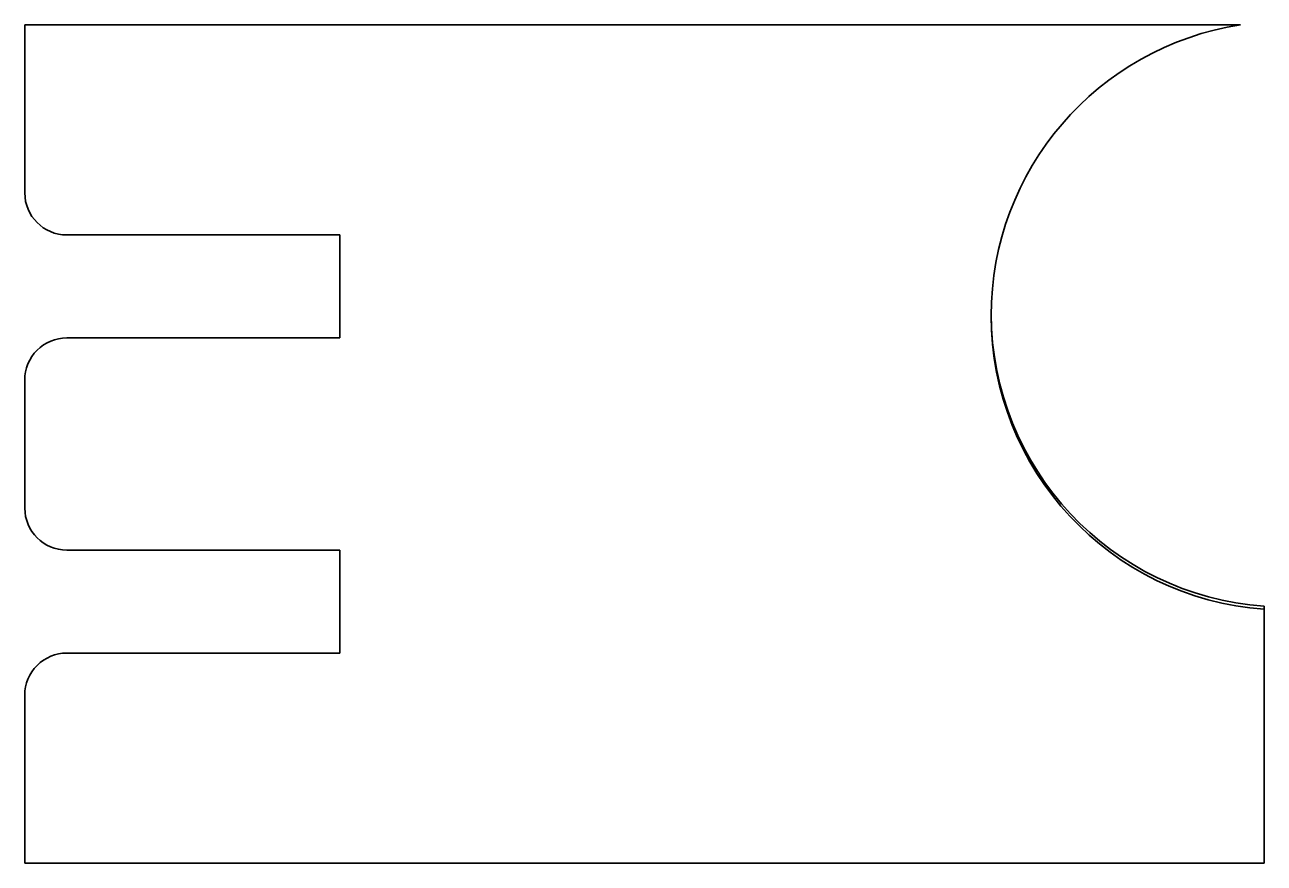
# Model space of a CAD drawing. Extents: x 119.3 to 178.3, y 85.1 to 125.
import ezdxf

# ---------------------------------------------------------------- set-up
doc = ezdxf.new("R2010")
doc.units = 0

msp = doc.modelspace()

# ---------------------------------------------------------------- linework, layer by layer
at = {"color": 7, "lineweight": 35}
for p, q in [((177.193054, 124.957169), (119.315247, 124.957169)), ((119.315247, 124.957169), (119.315247, 116.957169)), ((121.315247, 114.957169), (134.315247, 114.957169)), ((134.315247, 114.957169), (134.315247, 110.057175)), ((134.315247, 110.057175), (121.315247, 110.057175)), ((119.315247, 108.057175), (119.315247, 101.957184)), ((121.315247, 99.957184), (134.315247, 99.957184)), ((134.315247, 99.957184), (134.315247, 95.057175)), ((178.315247, 97.143433), (178.315247, 97.285873)), ((178.315247, 85.057175), (178.315247, 97.143433)), ((134.315247, 95.057175), (121.315247, 95.057175)), ((119.315247, 93.057175), (119.315247, 85.057175)), ((119.315247, 85.057175), (178.315247, 85.057175))]:
    msp.add_line(p, q, dxfattribs=at)
for centre, radius, start, end in [((179.319489, 111.115952), 14.003946, 98.734155, 180.01315), ((121.315247, 116.957169), 2, 180.000005, 269.999997), ((179.31897, 111.110397), 14.00335, 179.990347, 265.889528), ((179.318939, 111.252792), 14.003314, 180.280224, 265.889603), ((121.315247, 108.057175), 2, 90.000003, 180.000005), ((121.315247, 101.957184), 2, 180.000005, 269.999997), ((121.315247, 93.057175), 2, 90.000003, 180.000005)]:
    msp.add_arc(centre, radius, start, end, dxfattribs=at)

doc.saveas('drawing.dxf')
